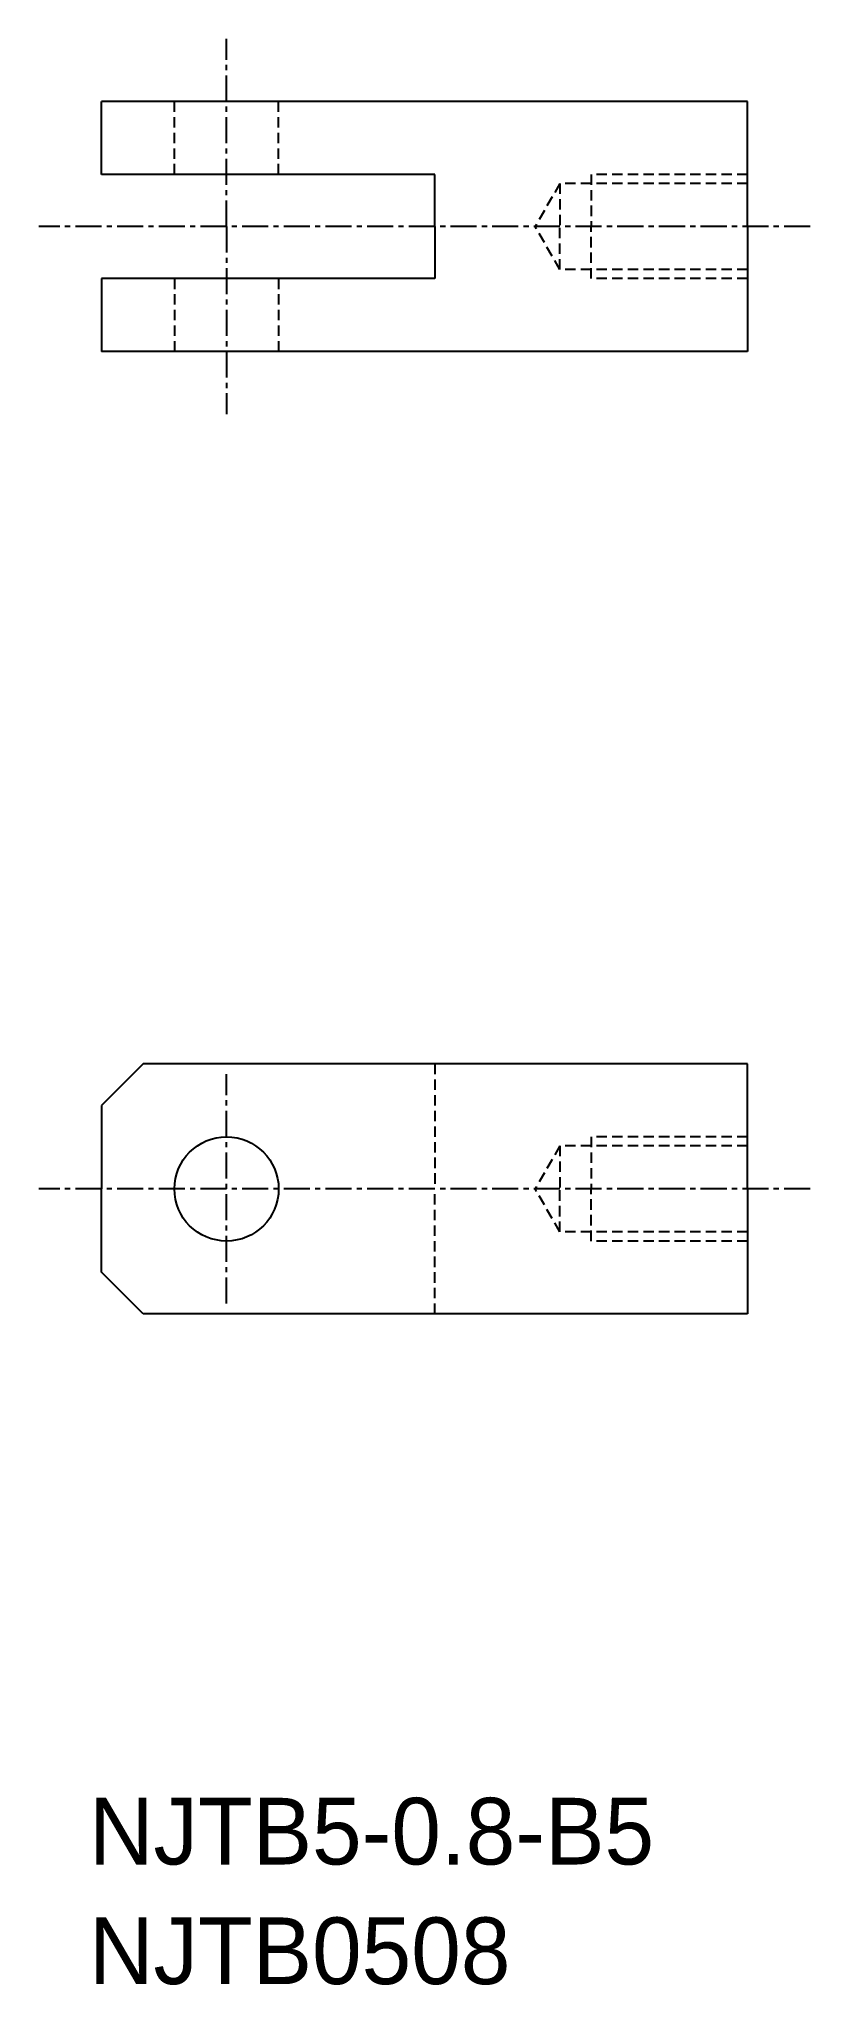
# Model space of a CAD drawing. Extents: x 48.8 to 85.8, y 302.6 to 396.
import ezdxf

# ---------------------------------------------------------------- set-up
doc = ezdxf.new("R2010")
doc.units = 0
doc.linetypes.add('CENTER', pattern=[2, 1.25, -0.25, 0.25, -0.25])
doc.linetypes.add('DASHED', pattern=[0.75, 0.5, -0.25])
doc.layers.get('0').update_dxf_attribs({"linetype": 'CONTINUOUS'})
doc.layers.add('CENTER', color=1, linetype='CENTER')

msp = doc.modelspace()

# ---------------------------------------------------------------- linework, layer by layer
for p, q in [((82.777, 393.02), (51.777, 393.02)), ((51.777, 389.52), (51.777, 393.02)), ((82.777, 387.02), (82.777, 393.02)), ((67.777, 389.52), (51.777, 389.52)), ((67.777, 387.02), (67.777, 389.52)), ((67.777, 387.02), (67.777, 384.52)), ((82.777, 387.02), (82.777, 381.02)), ((67.777, 384.52), (51.777, 384.52)), ((51.777, 384.52), (51.777, 381.02)), ((82.777, 381.02), (51.777, 381.02)), ((53.777, 346.842), (51.777, 344.842)), ((82.777, 346.842), (53.777, 346.842)), ((82.777, 340.842), (82.777, 346.842)), ((51.777, 344.842), (51.777, 340.842)), ((51.777, 336.842), (51.777, 340.842)), ((82.777, 340.842), (82.777, 334.842)), ((53.777, 334.842), (51.777, 336.842)), ((82.777, 334.842), (53.777, 334.842))]:
    msp.add_line(p, q)
at = {"color": 3, "linetype": 'DASHED'}
for p, q in [((55.277, 389.52), (55.277, 393.02)), ((60.277, 389.52), (60.277, 393.02)), ((82.777, 389.52), (75.277, 389.52)), ((75.277, 389.52), (75.277, 387.02)), ((73.777, 389.087), (72.583, 387.02)), ((82.777, 389.087), (73.777, 389.087)), ((73.777, 389.087), (73.777, 387.02)), ((73.777, 384.953), (72.583, 387.02)), ((73.777, 384.953), (73.777, 387.02)), ((75.277, 384.52), (75.277, 387.02)), ((82.777, 384.953), (73.777, 384.953)), ((55.277, 384.52), (55.277, 381.02)), ((60.277, 384.52), (60.277, 381.02)), ((82.777, 384.52), (75.277, 384.52)), ((67.777, 346.842), (67.777, 340.842)), ((73.777, 342.909), (72.583, 340.842)), ((82.777, 342.909), (73.777, 342.909)), ((73.777, 342.909), (73.777, 340.842)), ((82.777, 343.342), (75.277, 343.342)), ((75.277, 343.342), (75.277, 340.842)), ((67.777, 334.842), (67.777, 340.842)), ((73.777, 338.775), (72.583, 340.842)), ((73.777, 338.775), (73.777, 340.842)), ((75.277, 338.342), (75.277, 340.842)), ((82.777, 338.775), (73.777, 338.775)), ((82.777, 338.342), (75.277, 338.342))]:
    msp.add_line(p, q, dxfattribs=at)
msp.add_circle((57.777, 340.842), 2.5)
at = {"layer": 'CENTER', "color": 1, "linetype": 'CENTER'}
for p, q in [((57.777, 387.02), (57.777, 396.02)), ((85.777, 387.02), (48.777, 387.02)), ((57.777, 387.02), (57.777, 378.02)), ((57.777, 335.342), (57.777, 346.342)), ((85.777, 340.842), (48.777, 340.842))]:
    msp.add_line(p, q, dxfattribs=at)

# ---------------------------------------------------------------- texts
at = {"color": 7, "linetype": 'CONTINUOUS'}
for s, p in [('NJTB5-0.8-B5', (51.183, 308.426)), ('NJTB0508', (51.183, 302.686))]:
    msp.add_text(s, height=3.2, dxfattribs=at).set_placement(p)

doc.saveas('drawing.dxf')
